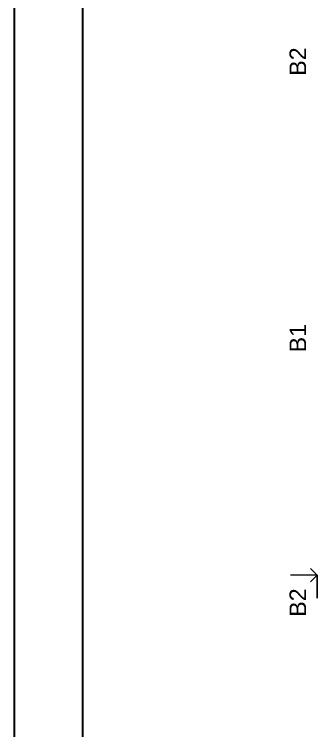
# Model space of a CAD drawing. Header units: inches. Extents: x -605 to 2991212, y -2872845 to 0.
# Drawn here: x 2822854 to 2827331, y -2316889 to -2306124 of the extents above; entities that cross this region are included whole.
import ezdxf
from ezdxf.enums import TextEntityAlignment as Align

# ---------------------------------------------------------------- set-up
doc = ezdxf.new("R2010")
doc.units = ezdxf.units.IN
doc.header["$LTSCALE"] = 600
doc.header["$MEASUREMENT"] = 0
for name, color, linetype, lineweight in [('rDIMension', 1, 'Continuous', 18), ('rRCC 2', 40, 'Continuous', 15), ('rSHEET', 2, 'Continuous', 30)]:
    doc.layers.add(name, color=color, linetype=linetype, lineweight=lineweight)
doc.styles.add('DIM', font='geniso.shx', dxfattribs={"width": 0.85})
doc.styles.get("Standard").update_dxf_attribs({"font": 'arial.ttf'})
doc.dimstyles.new('ST-100', dxfattribs={"dimscale": 100, "dimtxt": 2.5, "dimasz": 2, "dimexe": 0.18, "dimexo": 0.0625, "dimgap": 0.2, "dimtad": 0, "dimdec": 0, "dimzin": 0, "dimdsep": 46, "dimtxsty": 'DIM', "dimblk": 'OPEN90', "dimcen": 0.09, "dimclrd": 256, "dimclrt": 7, "dimadec": 0, "dimazin": 0, "dimtfac": 1, "dimtdec": 0, "dimtofl": 0, "dimtmove": 0, "dimatfit": 3, "dimldrblk": 'OPEN90', "dimfxl": 1, "dimtolj": 1, "dimtzin": 0, "dimlwd": -1, "dimarcsym": 0})

# ---------------------------------------------------------------- blocks, each defined once
blk = doc.blocks.new('_Open90')
at = {"color": 0, "linetype": 'ByBlock', "lineweight": -2}
for p, q in [((0, 0), (-1, 0)), ((-0.5, 0.5), (0, 0)), ((0, 0), (-0.5, -0.5))]:
    blk.add_line(p, q, dxfattribs=at)
blk = doc.blocks.new('*D1179')
at = {"layer": 'Defpoints', "color": 0, "linetype": 'ByBlock'}
for p in [(2827414, -2314550), (2827414, -2314897), (2828164, -2314897)]:
    blk.add_point(p, dxfattribs=at)
at = {"layer": 'rDIMension'}
for p, q in [((2827214, -2314550), (2827014, -2314550)), ((2828364, -2314550), (2828564, -2314550))]:
    blk.add_line(p, q, dxfattribs=at)
at = {"layer": 'rDIMension', "color": 0, "linetype": 'ByBlock', "lineweight": -2}
for p, q in [((2827414, -2314897), (2827414, -2314550)), ((2828164, -2314897), (2828164, -2314550))]:
    blk.add_line(p, q, dxfattribs=at)
at = {"layer": 'rDIMension', "linetype": 'ByBlock', "xscale": 200, "yscale": 200, "zscale": 200}
blk.add_blockref('_Open90', (2827414, -2314550), dxfattribs=at)
at = {"layer": 'rDIMension', "linetype": 'ByBlock', "xscale": 200, "yscale": 200, "zscale": 200, "rotation": 180}
blk.add_blockref('_Open90', (2828164, -2314550), dxfattribs=at)
at = {"layer": 'rDIMension', "color": 7, "linetype": 'ByBlock', "insert": (2827789, -2314550), "char_height": 300, "attachment_point": 5, "style": 'DIM'}
blk.add_mtext('\\A1;750', dxfattribs=at)

msp = doc.modelspace()

# ---------------------------------------------------------------- linework, layer by layer
at = {"layer": 'rSHEET'}
msp.add_lwpolyline([(2899023.7, -2338408.5), (2899023.7, -2230682.9), (2822854, -2230682.9), (2822854, -2338408.5)], close=True, dxfattribs=at)
msp.add_lwpolyline([(2897999.7, -2336613), (2897999.7, -2232478.3, 0.4142136), (2897230.2, -2231708.9), (2824647.5, -2231708.9, 0.4142136), (2823878.1, -2232478.3), (2823878.1, -2336613, 0.4142136), (2824647.5, -2337382.5), (2897230.2, -2337382.5, 0.4142136)], format="xyb", close=True, dxfattribs=at)

# ---------------------------------------------------------------- texts
at = {"layer": 'rRCC 2'}
for s, p in [('B2', (2827121.8, -2306834.1)), ('B1', (2827121.8, -2310990.7)), ('B2', (2827121.8, -2314963.7))]:
    msp.add_text(s, height=250, rotation=90, dxfattribs=at).set_placement(p, align=Align.MIDDLE_CENTER)

# ---------------------------------------------------------------- dimensions: what is measured, and where the dimension line sits
at = {"layer": 'rDIMension', "color": 1, "linetype": 'ByBlock'}
dim = msp.add_linear_dim(base=(2827414.5, -2314550.4), p1=(2828164.5, -2314897.4), p2=(2827414.5, -2314897.4), dimstyle='ST-100', override={"dimtxt": 3, "dimexe": 0, "dimexo": 0, "dimtmove": 1, "dimfxl": 1.25, "dimtfillclr": 256, "dimarcsym": 2}, dxfattribs=at)
dim.commit()
dim.dimension.update_dxf_attribs({"geometry": '*D1179', "text_midpoint": (2827789.5, -2314550.4)})

doc.saveas('drawing.dxf')
